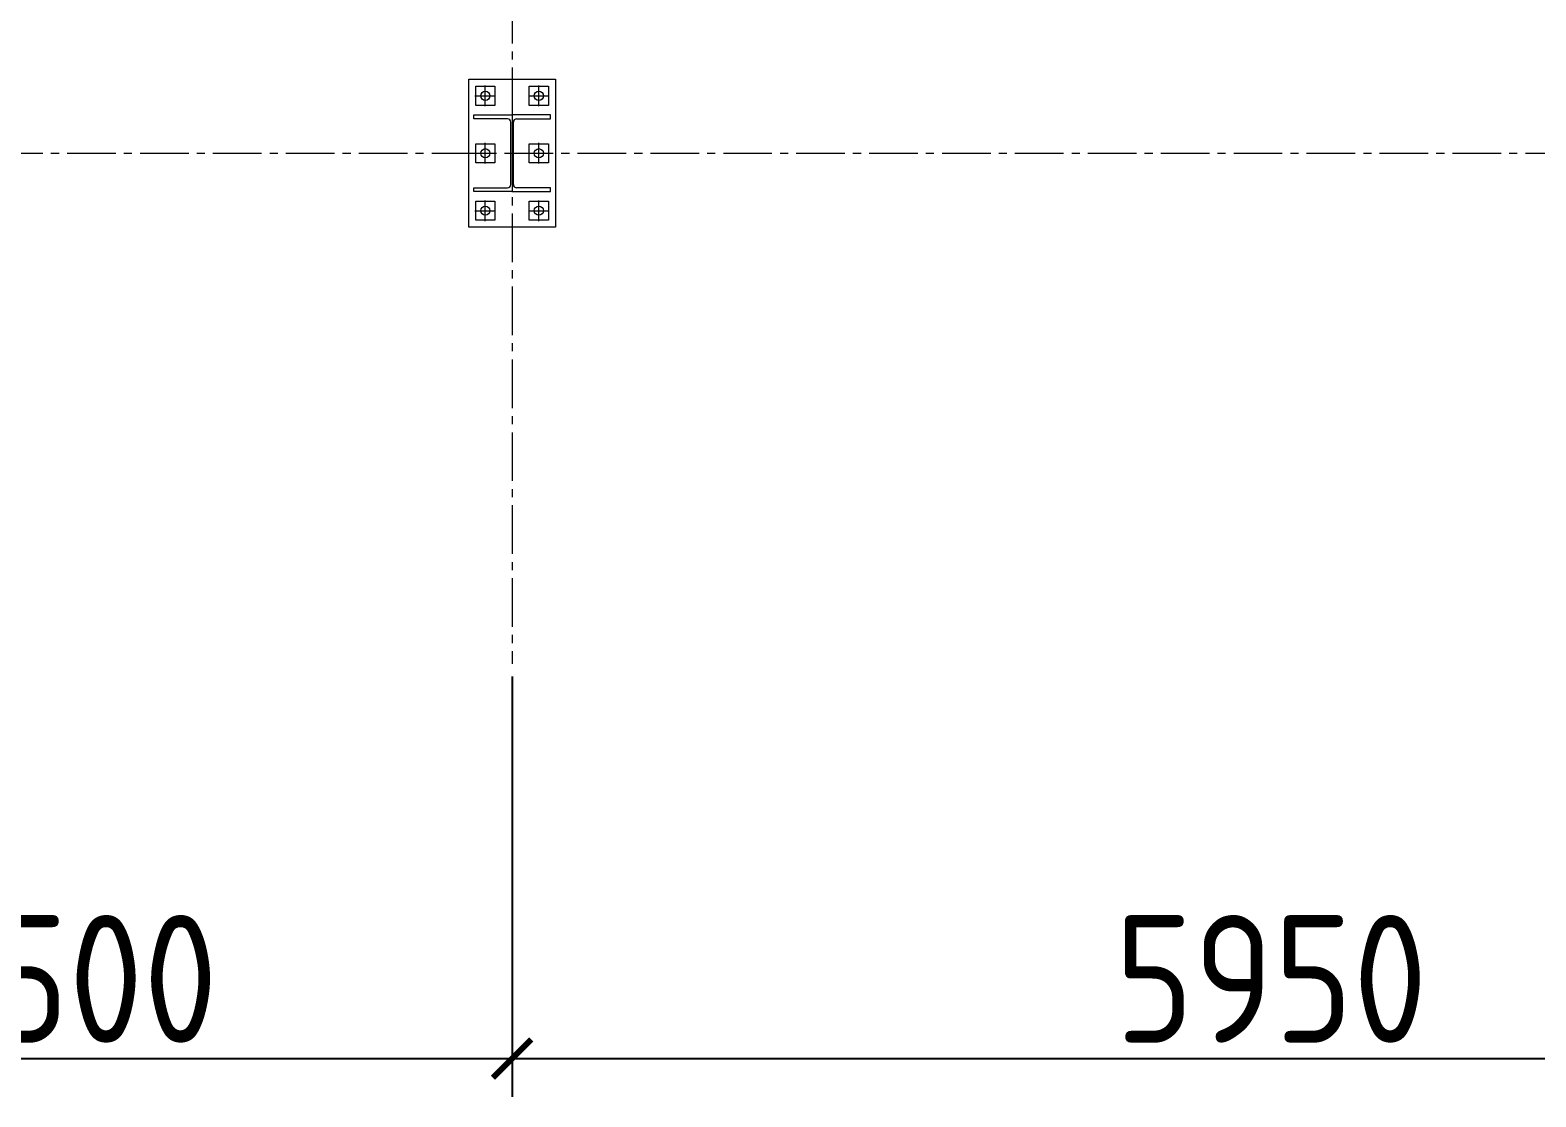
# Model space of a CAD drawing. Header units: millimetres. Extents: x 163705 to 1616509, y 81827 to 302547.
# Drawn here: x 464148 to 470050, y 139363 to 143542 of the extents above; entities that cross this region are included whole.
import ezdxf

# ---------------------------------------------------------------- set-up
doc = ezdxf.new("R2010")
doc.units = ezdxf.units.MM
doc.header["$LTSCALE"] = 10
doc.linetypes.add('CENTER2', pattern=[28.575, 19.05, -3.175, 3.175, -3.175])
for name, color, linetype, lineweight in [('1-中心线', 1, 'CENTER2', 0), ('1-标注', 3, 'Continuous', 0), ('1-钢构', 6, 'Continuous', 0)]:
    doc.layers.add(name, color=color, linetype=linetype, lineweight=lineweight)
doc.styles.add('HZ', font='gbenor.shx', dxfattribs={"bigfont": 'gbcbig.shx'})
doc.styles.get("Standard").update_dxf_attribs({"font": 'arial.ttf'})
doc.dimstyles.new('100$0', dxfattribs={"dimscale": 100, "dimtxt": 5, "dimasz": 1.5, "dimexe": 1.5, "dimexo": 0.5, "dimtad": 1, "dimdec": 0, "dimdsep": 46, "dimtxsty": 'HZ', "dimblk": 'ARCHTICK', "dimcen": 2.5, "dimdle": 1, "dimclrd": 256, "dimclre": 256, "dimadec": 0, "dimazin": 0, "dimtfac": 1, "dimtdec": 0, "dimtmove": 0, "dimatfit": 3, "dimfxl": 0, "dimarcsym": 0})

# ---------------------------------------------------------------- blocks, each defined once
blk = doc.blocks.new('_ArchTick')
at = {"const_width": 0.15}
blk.add_lwpolyline([(-0.5, -0.5), (0.5, 0.5)], dxfattribs=at)
blk = doc.blocks.new('*D164')
at = {"layer": '1-标注', "lineweight": -2, "transparency": 16777216}
for p, q in [((462536.9, 141009.5), (462536.9, 139362.8)), ((466036.9, 141009.5), (466036.9, 139362.8)), ((462436.9, 139512.8), (466136.9, 139512.8))]:
    blk.add_line(p, q, dxfattribs=at)
at = {"layer": 'Defpoints', "transparency": 16777216}
for p in [(462536.9, 141059.5), (466036.9, 141059.5), (466036.9, 139512.8)]:
    blk.add_point(p, dxfattribs=at)
at = {"layer": '1-标注', "lineweight": -2, "transparency": 16777216, "xscale": 150, "yscale": 150, "zscale": 150, "rotation": 180}
blk.add_blockref('_ArchTick', (462536.9, 139512.8), dxfattribs=at)
at = {"layer": '1-标注', "lineweight": -2, "transparency": 16777216, "xscale": 150, "yscale": 150, "zscale": 150}
blk.add_blockref('_ArchTick', (466036.9, 139512.8), dxfattribs=at)
at = {"layer": '1-标注', "transparency": 16777216, "insert": (464286.9, 139825.3), "char_height": 500, "attachment_point": 5, "style": 'HZ'}
blk.add_mtext('3500', dxfattribs=at)
blk = doc.blocks.new('*D165')
at = {"layer": '1-标注', "lineweight": -2, "transparency": 16777216}
for p, q in [((466036.9, 141009.5), (466036.9, 139362.8)), ((471986.9, 141009.5), (471986.9, 139362.8)), ((465936.9, 139512.8), (472086.9, 139512.8))]:
    blk.add_line(p, q, dxfattribs=at)
at = {"layer": 'Defpoints', "transparency": 16777216}
for p in [(466036.9, 141059.5), (471986.9, 141059.5), (471986.9, 139512.8)]:
    blk.add_point(p, dxfattribs=at)
at = {"layer": '1-标注', "lineweight": -2, "transparency": 16777216, "xscale": 150, "yscale": 150, "zscale": 150, "rotation": 180}
blk.add_blockref('_ArchTick', (466036.9, 139512.8), dxfattribs=at)
at = {"layer": '1-标注', "lineweight": -2, "transparency": 16777216, "xscale": 150, "yscale": 150, "zscale": 150}
blk.add_blockref('_ArchTick', (471986.9, 139512.8), dxfattribs=at)
at = {"layer": '1-标注', "transparency": 16777216, "insert": (469011.9, 139825.3), "char_height": 500, "attachment_point": 5, "style": 'HZ'}
blk.add_mtext('5950', dxfattribs=at)
blk = doc.blocks.new('G$CCDFBE48F')
for p, q in [((65, 474.5), (65, 555.5)), ((275, 474.5), (275, 555.5)), ((24.5, 515), (105.5, 515)), ((234.5, 515), (315.5, 515)), ((20, 425), (20, 440)), ((20, 440), (170, 440)), ((152, 425), (20, 425)), ((170, 443), (170, 137)), ((320, 440), (170, 440)), ((188, 425), (320, 425)), ((320, 425), (320, 440)), ((165, 168), (165, 412)), ((175, 168), (175, 412)), ((65, 249.5), (65, 330.5)), ((275, 249.5), (275, 330.5)), ((24.5, 290), (105.5, 290)), ((234.5, 290), (315.5, 290)), ((20, 140), (20, 155)), ((20, 155), (152, 155)), ((170, 140), (20, 140)), ((170, 140), (320, 140)), ((320, 155), (188, 155)), ((320, 140), (320, 155)), ((24.5, 65), (105.5, 65)), ((65, 24.5), (65, 105.5)), ((234.5, 65), (315.5, 65)), ((275, 24.5), (275, 105.5))]:
    blk.add_line(p, q)
for points in [[(0, 0), (0, 580), (340, 580), (340, 0)], [(27.5, 477.5), (27.5, 552.5), (102.5, 552.5), (102.5, 477.5)], [(237.5, 477.5), (237.5, 552.5), (312.5, 552.5), (312.5, 477.5)], [(27.5, 252.5), (27.5, 327.5), (102.5, 327.5), (102.5, 252.5)], [(237.5, 252.5), (237.5, 327.5), (312.5, 327.5), (312.5, 252.5)], [(27.5, 27.5), (27.5, 102.5), (102.5, 102.5), (102.5, 27.5)], [(237.5, 27.5), (237.5, 102.5), (312.5, 102.5), (312.5, 27.5)]]:
    blk.add_lwpolyline(points, close=True)
for centre in [(65, 515), (275, 515), (65, 290), (275, 290), (65, 65), (275, 65)]:
    blk.add_circle(centre, 18)
for centre, start, end in [((152, 412), 0, 90), ((188, 412), 90, 180), ((152, 168), 270, 0), ((188, 168), 180, 270)]:
    blk.add_arc(centre, 13, start, end)
blk.add_text('HC_SUPERPART', height=0.001).set_placement((170, 140))

msp = doc.modelspace()

# ---------------------------------------------------------------- linework, layer by layer
at = {"layer": '1-中心线'}
for p, q in [((466036.946, 155110.726), (466036.946, 141059.499)), ((455720.795, 143059.632), (534347.221, 143059.632))]:
    msp.add_line(p, q, dxfattribs=at)

# ---------------------------------------------------------------- block references
at = {"layer": '1-钢构'}
msp.add_blockref('G$CCDFBE48F', (465866.946, 142769.632), dxfattribs=at)

# ---------------------------------------------------------------- dimensions: what is measured, and where the dimension line sits
at = {"layer": '1-标注'}
for base, p1, p2, picture, middle in [((466036.946, 139512.793), (462536.946, 141059.499), (466036.946, 141059.499), '*D164', (464286.946, 139825.293)), ((471986.946, 139512.793), (466036.946, 141059.499), (471986.946, 141059.499), '*D165', (469011.946, 139825.293))]:
    dim = msp.add_linear_dim(base=base, p1=p1, p2=p2, dimstyle='100$0', override={"dimtol": 0, "dimlim": 0, "dimtdec": 8, "dimtix": 1}, dxfattribs=at)
    dim.commit()
    dim.dimension.update_dxf_attribs({"geometry": picture, "text_midpoint": middle})

doc.saveas('drawing.dxf')
